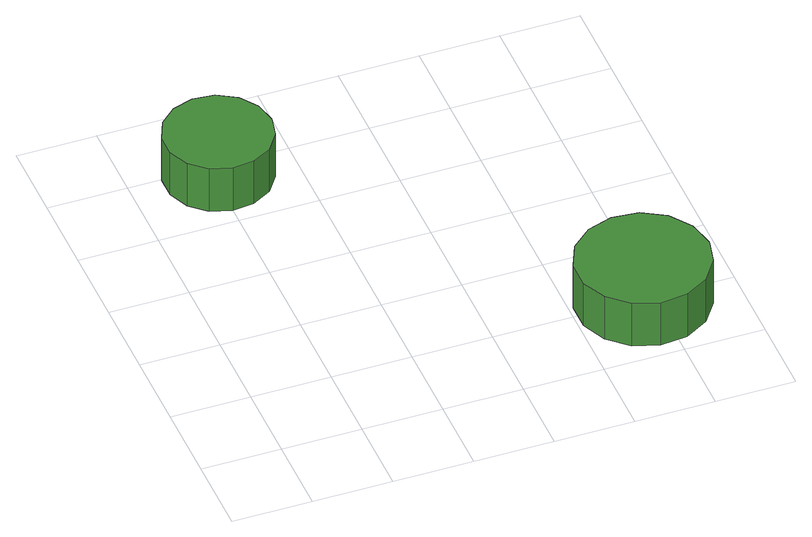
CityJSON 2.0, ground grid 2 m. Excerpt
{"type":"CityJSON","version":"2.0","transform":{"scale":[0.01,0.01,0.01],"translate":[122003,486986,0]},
"CityObjects":{
"tree1":{"type":"SolitaryVegetationObject","attributes":{"function":"something"},"geometry":[{"type":"MultiSurface","lod":"1","boundaries":[[[0,1,2,3,4,5,6,7,8,9,10,11,12,13,14]],[[15,16,17,18,19,20,21,22,23,24,25,26,27,28,29]],[[0,29,28,1]],[[1,28,27,2]],[[2,27,26,3]],[[3,26,25,4]],[[4,25,24,5]],[[5,24,23,6]],[[6,23,22,7]],[[7,22,21,8]],[[8,21,20,9]],[[9,20,19,10]],[[10,19,18,11]],[[11,18,17,12]],[[12,17,16,13]],[[13,16,15,14]],[[14,15,29,0]]]}]},
"tree2":{"type":"SolitaryVegetationObject","attributes":{"function":"something"},"geometry":[{"type":"MultiSurface","lod":"1","boundaries":[[[30,31,32,33,34,35,36,37,38,39,40,41,42,43,44]],[[45,46,47,48,49,50,51,52,53,54,55,56,57,58,59]],[[30,59,58,31]],[[31,58,57,32]],[[32,57,56,33]],[[33,56,55,34]],[[34,55,54,35]],[[35,54,53,36]],[[36,53,52,37]],[[37,52,51,38]],[[38,51,50,39]],[[39,50,49,40]],[[40,49,48,41]],[[41,48,47,42]],[[42,47,46,43]],[[43,46,45,44]],[[44,45,59,30]]]}]}
},
"vertices":[
[346,970,168],[334,1024,168],[302,1069,168],[254,1097,168],[199,1103,168],[146,1086,168],[105,1049,168],[83,998,168],[83,943,168],[105,892,168],[146,855,168],[199,838,168],[254,844,168],[302,871,168],[334,916,168],[334,916,39],[302,871,39],[254,844,39],[199,838,39],[146,855,39],[105,892,39],[83,943,39],[83,998,39],[105,1049,39],[146,1086,39],[199,1103,39],[254,1097,39],[302,1069,39],[334,1024,39],[346,970,39],
[1128,175,188],[1113,242,188],[1073,297,188],[1014,331,188],[946,338,188],[882,317,188],[831,272,188],[803,209,188],[803,141,188],[831,79,188],[882,33,188],[946,12,188],[1014,19,188],[1073,53,188],[1113,109,188],[1113,109,59],[1073,53,59],[1014,19,59],[946,12,59],[882,33,59],[831,79,59],[803,141,59],[803,209,59],[831,272,59],[882,317,59],[946,338,59],[1014,331,59],[1073,297,59],[1113,242,59],[1128,175,59]
]}
